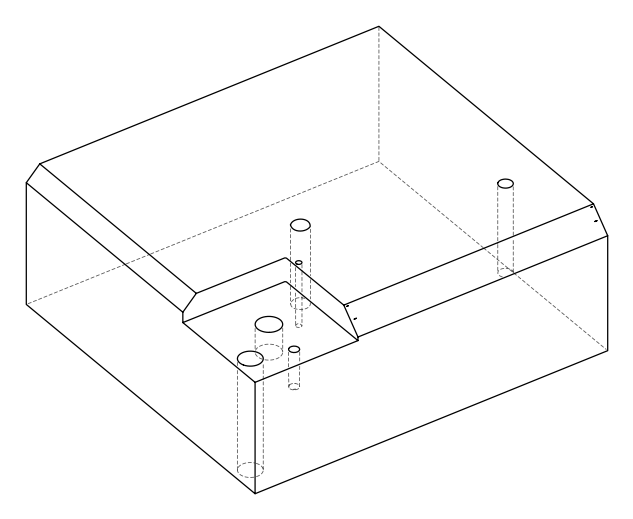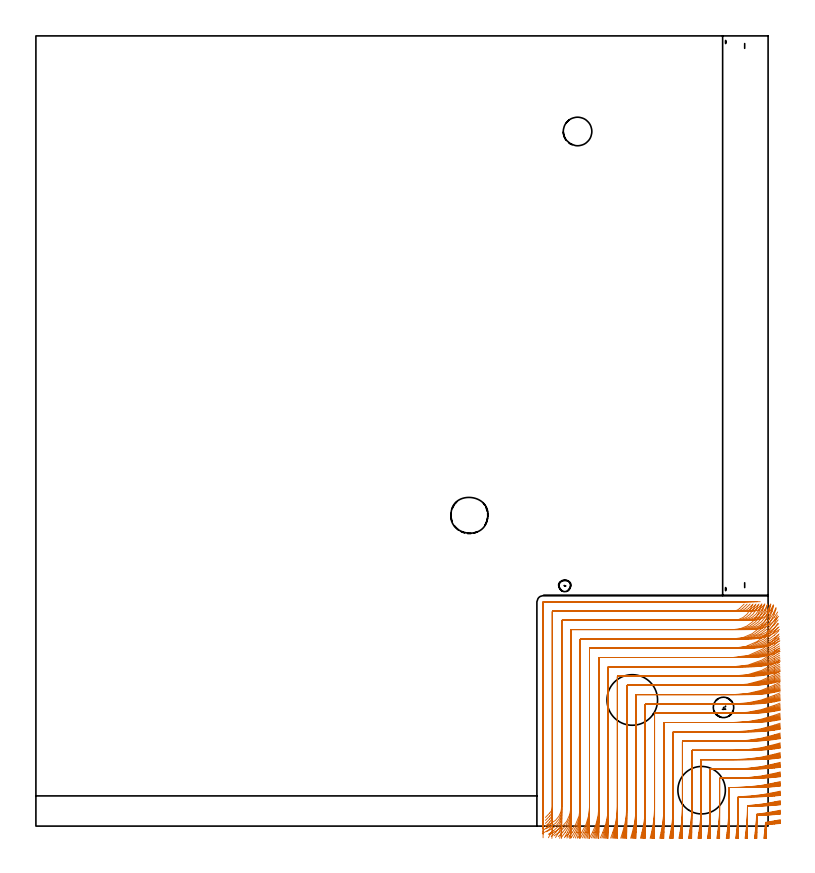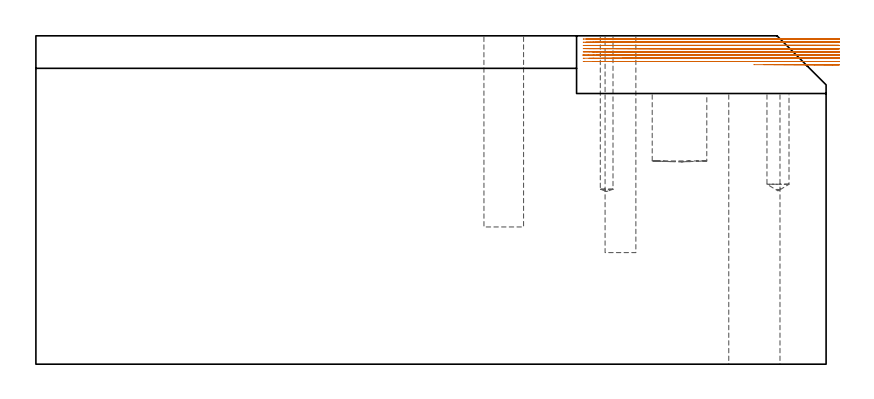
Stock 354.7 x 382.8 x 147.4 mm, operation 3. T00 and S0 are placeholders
(PLAN: 16 operations, 11 tool changes, 156.4 min)
(1 AREA_MILL | FG_CHAMFER_SURFACE | UGT0205_001 | 11.84 min | 26630 mm3)
(2 AREA_MILL_1 | FG_CHAMFER_SURFACE_1 | UGT0205_001 | 17.73 min | 67552 mm3)
(3 MILL_CORNER_NOTCH_RECTANGULAR | CORNER_NOTCH_RECTANGULAR | NXT0201_008 | Follow Part, ap 1.5, ae 75% | 120.4 min | 321274 mm3)
(4 MILL_BLIND_HOLE_FROM_SOLID_MATERIAL | STEP1POCKET | NXT0201_011 | Spiral | 1.03 min | 14537 mm3)
(5 MILL_BLIND_HOLE_FROM_SOLID_MATERIAL_1 | STEP1POCKET_3 | NXT0201_011 | Spiral | 2.65 min | 21349 mm3)
(6 INDEXABLE_INSERT_DRILL_BLIND_HOLE_FROM_SOLID | STEP1POCKET_1 | NXT0302_020 | 0.14 min | 14312 mm3)
(7 SPOT_DRILL | STEP1HOLE | NXT0321_9005460120000 | 0.05 min | 181 mm3)
(8 SPOT_DRILL_1 | STEP1POCKET_2 | NXT0321_9005460120000 | 0.03 min | 7 mm3)
(9 SPOT_DRILL_2 | STEP1POCKET_4 | NXT0321_9005460120000 | 0.03 min | 26 mm3)
(10 DRILL_BLIND_HOLE_INTO_CENTER | STEP1HOLE | NXT0301_028 | 0.05 min | 124 mm3)
(11 GUN_DRILL_THROUGH_HOLE | STEP1HOLE | UGT0307_001 | 0.55 min | 2199 mm3)
(12 SPADE_DRILL_TO_ENLARGE_THROUGH_HOLE | STEP1HOLE | UGT0306_005 | 0.52 min | 17512 mm3)
(13 DRILL_TO_ENLARGE_THROUGH_HOLE | STEP1HOLE | UGT0301_055 | 0.53 min | 30396 mm3)
(14 DRILL_BLIND_HOLE_INTO_CENTER_1 | STEP1POCKET_2 | UGT0301_494 | 0.19 min | 3193 mm3)
(15 DRILL_BLIND_HOLE_INTO_CENTER_2 | STEP1POCKET_4 | NXT0301_028 | 0.29 min | 1756 mm3)
(16 BORE_BLIND_HOLE | STEP1POCKET_3 | UGT0332_075 | 0.35 min | 0 mm3)
(TOOL UGT0205_001 | Chamfer Mill 20 x 3 x 45 deg. | D20 FL50 Z2)
(TOOL NXT0201_008 | ENDMILL 6mm [2P460-0600-NA 1630] | D6 FL26 Z6)
(TOOL NXT0201_011 | ENDMILL 12mm [2P460-1200-NA 1630] | D12 FL38 Z6)
(TOOL NXT0302_020 | Index. Insert Drill 24.5mm [880-D2450L25-03] | D24.5 PA176 FL74 Z2)
(TOOL NXT0321_9005460120000 | NC Spot Drill, 142deg, 12mm, Carbide, Uncoated | D12 PA142 FL30 Z2)
(TOOL NXT0301_028 | Carbide Drill 5.7mm [860.1-0570-046A1-MM 2214] | D5.7 PA140 FL70 Z2)
(TOOL UGT0307_001 | Gun Drill 5 mm | D5 PA130 FL24 Z1)
(TOOL UGT0306_005 | Spade Drill 14.5mm | D14.5 PA132 FL10 Z2)
(TOOL UGT0301_055 | Twist Drill 23 mm | D23 PA118 FL155 Z2)
(TOOL UGT0301_494 | Carbide Drill 9.9 mm | D9.9 PA118 FL87 Z2)
(TOOL UGT0332_075 | 17.75 mm Rough Boring Bar | D17.75)
(OP 3 MILL_CORNER_NOTCH_RECTANGULAR, part 1 of 2)
G17 G21 G94 G90
T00 M6
G54
G17 G0 G90 X360.649 Y3.098 S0 M3
G43 Z157.4 H1
Z145.961
G94 G1 X357.7 Y2.546 F250.
G2 X353.66 Y1.868 R108. F500.
G3 X353.412 Y1.6 R0.3
G2 X352.976 Y-3. R108.
G1 X352.629 Y-5.98 F250.
G0 Z157.4
X360.644 Y7.703
Z145.961
G1 X357.7 Y7.127
G2 X349.386 Y5.848 R103.5 F500.
G3 X349.126 Y5.568 R0.3
G2 X348.444 Y-3. R103.5
G1 X348.082 Y-5.978 F250.
G0 Z157.4
X360.639 Y12.319
Z145.961
G1 X357.7 Y11.717
G2 X344.972 Y9.959 R99. F500.
G3 X344.7 Y9.666 R0.3
G2 X343.91 Y-3. R99.
G1 X343.531 Y-5.976 F250.
G0 Z157.4
X360.633 Y16.946
Z145.961
G1 X357.7 Y16.315
G2 X340.486 Y14.238 R94.5 F500.
G3 X340.2 Y13.944 R0.3
G1 Y9.485
G2 X339.372 Y-3. R94.5
G1 X338.975 Y-5.974 F250.
G0 Z157.4
X360.626 Y21.586
Z145.961
G1 X357.7 Y20.923
G2 X337.82 Y18.7 R90. F500.
G1 X335.994
G3 X335.7 Y18.406 R0.3
G1 Y9.485
G2 X334.83 Y-3. R90.
G1 X334.414 Y-5.971 F250.
G0 Z157.4
X360.618 Y26.241
Z145.961
G1 X357.7 Y25.543
G2 X337.82 Y23.2 R85.5 F500.
G1 X331.495
G3 X331.2 Y22.905 R0.3
G1 Y9.485
G2 X330.283 Y-3. R85.5
G1 X329.845 Y-5.968 F250.
G0 Z157.4
X360.608 Y30.914
Z145.961
G1 X357.7 Y30.178
G2 X337.82 Y27.7 R81. F500.
G1 X326.995
G3 X326.7 Y27.405 R0.3
G1 Y9.485
G2 X325.732 Y-3. R81.
G1 X325.27 Y-5.964 F250.
G0 Z157.4
X360.597 Y35.608
Z145.961
G1 X357.7 Y34.828
G2 X337.82 Y32.2 R76.5 F500.
G1 X322.495
G3 X322.2 Y31.905 R0.3
G1 Y9.485
G2 X321.174 Y-3. R76.5
G1 X320.685 Y-5.96 F250.
G0 Z157.4
X360.583 Y40.327
Z145.961
G1 X357.7 Y39.499
G2 X337.82 Y36.7 R72. F500.
G1 X317.995
G3 X317.7 Y36.405 R0.3
G1 Y9.485
G2 X316.609 Y-3. R72.
G1 X316.089 Y-5.955 F250.
G0 Z157.4
X360.567 Y45.078
Z145.961
G1 X357.7 Y44.194
G2 X337.82 Y41.2 R67.5 F500.
G1 X313.495
G3 X313.2 Y40.905 R0.3
G1 Y9.485
G2 X312.035 Y-3. R67.5
G1 X311.48 Y-5.948 F250.
G0 Z157.4
X360.547 Y49.866
Z145.961
G1 X357.7 Y48.919
G2 X337.82 Y45.7 R63. F500.
G1 X308.995
G3 X308.7 Y45.405 R0.3
G1 Y9.485
G2 X307.45 Y-3. R63.
G1 X306.856 Y-5.94 F250.
G0 Z157.4
X360.521 Y54.701
Z145.961
G1 X357.7 Y53.682
G2 X337.82 Y50.2 R58.5 F500.
G1 X304.496
G3 X304.2 Y49.904 R0.3
G1 Y9.485
G2 X302.852 Y-3. R58.5
G1 X302.212 Y-5.931 F250.
G0 Z157.4
X360.489 Y59.597
Z145.961
G1 X357.7 Y58.493
G2 X337.82 Y54.7 R54. F500.
G1 X299.996
G3 X299.7 Y54.404 R0.3
G1 Y9.485
G2 X298.237 Y-3. R54.
G1 X297.543 Y-5.919 F250.
G0 Z157.4
X360.447 Y64.572
Z145.961
G1 X357.7 Y63.368
G2 X337.82 Y59.2 R49.5 F500.
G1 X295.496
G3 X295.2 Y58.904 R0.3
G1 Y9.485
G2 X293.6 Y-3. R49.5
G1 X292.843 Y-5.903 F250.
G0 Z157.4
X360.391 Y69.655
Z145.961
G1 X357.7 Y68.33
G2 X337.82 Y63.7 R45. F500.
G1 X290.996
G3 X290.7 Y63.404 R0.3
G1 Y9.485
G2 X288.933 Y-3. R45.
G1 X288.101 Y-5.882 F250.
G0 Z157.4
X360.314 Y74.888
Z145.961
G1 X357.7 Y73.415
G2 X337.82 Y68.2 R40.5 F500.
G1 X286.496
G3 X286.2 Y67.904 R0.3
G1 Y9.485
G2 X284.227 Y-3. R40.5
G1 X283.303 Y-5.854 F250.
G0 Z157.4
X360.201 Y80.344
Z145.961
G1 X357.7 Y78.687
G2 X337.82 Y72.7 R36. F500.
G1 X281.997
G3 X281.7 Y72.404 R0.3
G1 Y9.485
G2 X279.466 Y-3. R36.
G1 X278.425 Y-5.814 F250.
G0 Z157.4
X360.027 Y86.159
Z145.961
G1 X357.7 Y84.266
G2 X337.82 Y77.2 R31.5 F500.
G1 X277.497
G3 X277.2 Y76.903 R0.3
G1 Y9.485
G2 X274.62 Y-3. R31.5
G1 X273.431 Y-5.754 F250.
G0 Z157.4
X359.73 Y92.639
Z145.961
G1 X357.7 Y90.43
G2 X337.82 Y81.7 R27. F500.
G1 X272.997
G3 X272.7 Y81.403 R0.3
G1 Y9.485
G2 X269.64 Y-3. R27.
G1 X268.253 Y-5.66 F250.
G0 Z157.4
X359.105 Y100.814
Z145.961
G1 X357.7 Y98.163
G2 X337.82 Y86.2 R22.5 F500.
G1 X268.497
G3 X268.2 Y85.903 R0.3
G1 Y9.485
G2 X264.418 Y-3. R22.5
G1 X262.753 Y-5.496 F250.
G0 Z157.4
X356.032 Y107.55
Z145.961
G1 X355.353 Y104.628
G2 X337.82 Y90.7 R18. F500.
G1 X263.997
G3 X263.7 Y90.403 R0.3
G1 Y9.485
G2 X258.666 Y-3. R18.
G1 X256.585 Y-5.161 F250.
G0 Z157.4
X351.602 Y107.566
Z145.961
G1 X350.714 Y104.7
G2 X337.82 Y95.2 R13.5 F500.
G1 X259.497
G3 X259.2 Y94.903 R0.3
G1 Y9.485
G2 X251.452 Y-2.728 R13.5
G1 X248.738 Y-4.006 F250.
G0 Z157.4
X347.215 Y107.388
Z145.961
G1 X345.882 Y104.701
G2 X337.82 Y99.7 R9. F500.
G1 X254.997
G3 X254.7 Y99.403 R0.3
G1 Y9.485
G2 X249.7 Y1.423 R9.
G1 X247.013 Y0.09 F250.
G0 Z157.4
X343.106 Y107.558
Z145.961
G1 X340.953 Y105.47
G2 X337.82 Y104.2 R4.5 F500.
G1 X250.498
G3 X250.2 Y103.902 R0.3
G1 Y9.485
G2 X248.929 Y6.351 R4.5
G1 X246.84 Y4.199 F250.
G0 Z157.4
X340.82 Y108.7
Z145.961
G1 X337.82
X246. F500.
G3 X245.7 Y108.4 R0.3
G1 Y9.485
Y6.485 F250.
G0 Z157.4
X360.656 Y2.799
Z144.522
G1 X357.7 Y2.287
G2 X353.748 Y1.677 R108. F500.
G3 X353.496 Y1.405 R0.3
G2 X353.134 Y-3. R108.
G1 X352.827 Y-5.984 F250.
G0 Z157.4
X360.652 Y7.392
Z144.522
G1 X357.7 Y6.857
G2 X349.431 Y5.701 R103.5 F500.
G3 X349.167 Y5.417 R0.3
G2 X348.609 Y-3. R103.5
G1 X348.289 Y-5.983 F250.
G0 Z157.4
X360.647 Y11.992
Z144.522
G1 X357.7 Y11.434
G2 X344.977 Y9.865 R99. F500.
G3 X344.7 Y9.572 R0.3
G1 Y8.045
G2 X344.082 Y-3. R99.
G1 X343.747 Y-5.981 F250.
G0 Z157.4
X360.642 Y16.603
Z144.522
G1 X357.7 Y16.018
G2 X340.49 Y14.208 R94.5 F500.
G3 X340.2 Y13.914 R0.3
G1 Y8.045
G2 X339.552 Y-3. R94.5
G1 X339.202 Y-5.979 F250.
G0 Z157.4
X360.636 Y21.225
Z144.522
G1 X357.7 Y20.61
G2 X339.255 Y18.7 R90. F500.
G1 X335.994
G3 X335.7 Y18.406 R0.3
G1 Y8.045
G2 X335.02 Y-3. R90.
G1 X334.652 Y-5.977 F250.
G0 Z157.4
X360.629 Y25.861
Z144.522
G1 X357.7 Y25.213
G2 X339.255 Y23.2 R85.5 F500.
G1 X331.495
G3 X331.2 Y22.905 R0.3
G1 Y8.045
G2 X330.484 Y-3. R85.5
G1 X330.096 Y-5.975 F250.
G0 Z157.4
X360.621 Y30.511
Z144.522
G1 X357.7 Y29.828
G2 X339.255 Y27.7 R81. F500.
G1 X326.995
G3 X326.7 Y27.405 R0.3
G1 Y8.045
G2 X325.943 Y-3. R81.
G1 X325.534 Y-5.972 F250.
G0 Z157.4
X360.612 Y35.18
Z144.522
G1 X357.7 Y34.457
G2 X339.255 Y32.2 R76.5 F500.
G1 X322.495
G3 X322.2 Y31.905 R0.3
G1 Y8.045
G2 X321.398 Y-3. R76.5
G1 X320.965 Y-5.969 F250.
G0 Z157.4
X360.6 Y39.871
Z144.522
G1 X357.7 Y39.103
G2 X339.255 Y36.7 R72. F500.
G1 X317.995
G3 X317.7 Y36.405 R0.3
G1 Y8.045
G2 X316.848 Y-3. R72.
G1 X316.388 Y-5.964 F250.
G0 Z157.4
X360.586 Y44.589
Z144.522
G1 X357.7 Y43.769
G2 X339.255 Y41.2 R67.5 F500.
G1 X313.495
G3 X313.2 Y40.905 R0.3
G1 Y8.045
G2 X312.29 Y-3. R67.5
G1 X311.799 Y-5.96 F250.
G0 Z157.4
X360.569 Y49.339
Z144.522
G1 X357.7 Y48.461
G2 X339.255 Y45.7 R63. F500.
G1 X308.995
G3 X308.7 Y45.405 R0.3
G1 Y8.045
G2 X307.724 Y-3. R63.
G1 X307.198 Y-5.954 F250.
G0 Z157.4
X360.547 Y54.13
Z144.522
G1 X357.7 Y53.184
G2 X339.255 Y50.2 R58.5 F500.
G1 X304.496
G3 X304.2 Y49.904 R0.3
G1 Y8.045
G2 X303.148 Y-3. R58.5
G1 X302.581 Y-5.946 F250.
G0 Z157.4
X360.52 Y58.973
Z144.522
G1 X357.7 Y57.948
G2 X339.255 Y54.7 R54. F500.
G1 X299.996
G3 X299.7 Y54.404 R0.3
G1 Y8.045
G2 X298.558 Y-3. R54.
G1 X297.945 Y-5.937 F250.
G0 Z157.4
X360.484 Y63.883
Z144.522
G1 X357.7 Y62.765
G2 X339.255 Y59.2 R49.5 F500.
G1 X295.496
G3 X295.2 Y58.904 R0.3
G1 Y8.045
G2 X293.952 Y-3. R49.5
G1 X293.283 Y-5.924 F250.
G0 Z157.4
X360.436 Y68.884
Z144.522
G1 X357.7 Y67.654
G2 X339.255 Y63.7 R45. F500.
G1 X290.996
G3 X290.7 Y63.404 R0.3
G1 Y8.045
G2 X289.323 Y-3. R45.
G1 X288.587 Y-5.908 F250.
G0 Z157.4
X360.371 Y74.011
Z144.522
G1 X357.7 Y72.644
G2 X339.255 Y68.2 R40.5 F500.
G1 X286.496
G3 X286.2 Y67.904 R0.3
G1 Y8.045
G2 X284.665 Y-3. R40.5
G1 X283.847 Y-5.886 F250.
G0 Z157.4
X360.276 Y79.322
Z144.522
G1 X357.7 Y77.784
G2 X339.255 Y72.7 R36. F500.
G1 X281.996
G3 X281.7 Y72.404 R0.3
G1 Y8.045
G2 X279.964 Y-3. R36.
G1 X279.043 Y-5.855 F250.
G0 Z157.4
X360.132 Y84.922
Z144.522
G1 X357.7 Y83.165
G2 X339.255 Y77.2 R31.5 F500.
G1 X277.497
G3 X277.2 Y76.903 R0.3
G1 Y8.045
G2 X275.2 Y-3. R31.5
G1 X274.148 Y-5.81 F250.
G0 Z157.4
X359.891 Y91.032
Z144.522
G1 X357.7 Y88.983
G2 X339.255 Y81.7 R27. F500.
G1 X272.997
G3 X272.7 Y81.403 R0.3
G1 Y8.045
G2 X270.337 Y-3. R27.
G1 X269.11 Y-5.737 F250.
G0 Z157.4
X359.418 Y98.274
Z144.522
G1 X357.7 Y95.815
G2 X339.255 Y86.2 R22.5 F500.
G1 X268.497
G3 X268.2 Y85.903 R0.3
G1 Y8.045
G2 X265.302 Y-3. R22.5
G1 X263.83 Y-5.614 F250.
G0 Z157.4
X357.413 Y106.893
Z144.522
G1 X356.63 Y103.997
G2 X339.255 Y90.7 R18. F500.
G1 X263.997
G3 X263.7 Y90.403 R0.3
G1 Y8.045
G2 X259.913 Y-3. R18.
G1 X258.072 Y-5.369 F250.
G0 Z157.4
X353.037 Y107.565
Z144.522
G1 X352.149 Y104.7
G2 X339.255 Y95.2 R13.5 F500.
G1 X259.497
G3 X259.2 Y94.903 R0.3
G1 Y8.045
G2 X253.462 Y-3. R13.5
G1 X251.008 Y-4.725 F250.
G0 Z157.4
X348.65 Y107.388
Z144.522
G1 X347.317 Y104.7
G2 X339.255 Y99.7 R9. F500.
G1 X254.997
G3 X254.7 Y99.403 R0.3
G1 Y8.045
G2 X249.7 Y-0.017 R9.
G1 X247.013 Y-1.35 F250.
G0 Z157.4
X344.542 Y107.561
Z144.522
G1 X342.389 Y105.471
G2 X339.255 Y104.2 R4.5 F500.
G1 X250.498
G3 X250.2 Y103.902 R0.3
G1 Y8.045
G2 X248.929 Y4.911 R4.5
G1 X246.839 Y2.758 F250.
G0 Z157.4
X342.255 Y108.7
Z144.522
G1 X339.255
X246. F500.
G3 X245.7 Y108.4 R0.3
G1 Y8.045
Y5.045 F250.
G0 Z157.4
X360.663 Y2.52
Z143.083
G1 X357.7 Y2.047
G2 X353.822 Y1.501 R108. F500.
G3 X353.566 Y1.225 R0.3
G2 X353.272 Y-3. R108.
G1 X353.005 Y-5.988 F250.
G0 Z157.4
X360.659 Y7.1
Z143.083
G1 X357.7 Y6.607
G2 X349.46 Y5.572 R103.5 F500.
G3 X349.192 Y5.284 R0.3
G2 X348.753 Y-3. R103.5
G1 X348.475 Y-5.987 F250.
G0 Z157.4
X360.655 Y11.687
Z143.083
G1 X357.7 Y11.172
G2 X344.981 Y9.793 R99. F500.
G3 X344.7 Y9.499 R0.3
G1 Y6.606
G2 X344.233 Y-3. R99.
G1 X343.942 Y-5.986 F250.
G0 Z157.4
X360.651 Y16.283
Z143.083
G1 X357.7 Y15.743
G2 X340.694 Y14.2 R94.5 F500.
G1 X340.494
G3 X340.2 Y13.906 R0.3
G1 Y6.606
G2 X339.711 Y-3. R94.5
G1 X339.406 Y-5.984 F250.
G0 Z157.4
X360.646 Y20.888
Z143.083
G1 X357.7 Y20.321
G2 X340.694 Y18.7 R90. F500.
G1 X335.994
G3 X335.7 Y18.406 R0.3
G1 Y6.606
G2 X335.186 Y-3. R90.
G1 X334.866 Y-5.983 F250.
G0 Z157.4
X360.64 Y25.505
Z143.083
G1 X357.7 Y24.908
G2 X340.694 Y23.2 R85.5 F500.
G1 X331.495
G3 X331.2 Y22.905 R0.3
G1 Y6.606
G2 X330.659 Y-3. R85.5
G1 X330.322 Y-5.981 F250.
G0 Z157.4
X360.633 Y30.135
Z143.083
G1 X357.7 Y29.505
G2 X340.694 Y27.7 R81. F500.
G1 X326.995
G3 X326.7 Y27.405 R0.3
G1 Y6.606
G2 X326.128 Y-3. R81.
G1 X325.773 Y-5.979 F250.
G0 Z157.4
X360.625 Y34.781
Z143.083
G1 X357.7 Y34.114
G2 X340.694 Y32.2 R76.5 F500.
G1 X322.495
G3 X322.2 Y31.905 R0.3
G1 Y6.606
G2 X321.595 Y-3. R76.5
G1 X321.218 Y-5.976 F250.
G0 Z157.4
X360.615 Y39.446
Z143.083
G1 X357.7 Y38.737
G2 X340.694 Y36.7 R72. F500.
G1 X317.995
G3 X317.7 Y36.405 R0.3
G1 Y6.606
G2 X317.056 Y-3. R72.
G1 X316.656 Y-5.973 F250.
G0 Z157.4
X360.603 Y44.133
Z143.083
G1 X357.7 Y43.377
G2 X340.694 Y41.2 R67.5 F500.
G1 X313.495
G3 X313.2 Y40.905 R0.3
G1 Y6.606
G2 X312.513 Y-3. R67.5
G1 X312.086 Y-5.969 F250.
G0 Z157.4
X360.589 Y48.849
Z143.083
G1 X357.7 Y48.039
G2 X340.694 Y45.7 R63. F500.
G1 X308.995
G3 X308.7 Y45.405 R0.3
G1 Y6.606
G2 X307.963 Y-3. R63.
G1 X307.506 Y-5.965 F250.
G0 Z157.4
X360.57 Y53.599
Z143.083
G1 X357.7 Y52.727
G2 X340.694 Y50.2 R58.5 F500.
G1 X304.496
G3 X304.2 Y49.904 R0.3
G1 Y6.606
G2 X303.406 Y-3. R58.5
G1 X302.913 Y-5.959 F250.
G0 Z157.4
X360.547 Y58.393
Z143.083
G1 X357.7 Y57.448
G2 X340.694 Y54.7 R54. F500.
G1 X299.996
G3 X299.7 Y54.404 R0.3
G1 Y6.606
G2 X298.839 Y-3. R54.
G1 X298.305 Y-5.952 F250.
G0 Z157.4
X360.517 Y63.244
Z143.083
G1 X357.7 Y62.213
G2 X340.694 Y59.2 R49.5 F500.
G1 X295.496
G3 X295.2 Y58.904 R0.3
G1 Y6.606
G2 X294.259 Y-3. R49.5
G1 X293.677 Y-5.943 F250.
G0 Z157.4
X360.478 Y68.171
Z143.083
G1 X357.7 Y67.037
G2 X340.694 Y63.7 R45. F500.
G1 X290.996
G3 X290.7 Y63.404 R0.3
G1 Y6.606
G2 X289.663 Y-3. R45.
G1 X289.022 Y-5.931 F250.
G0 Z157.4
X360.423 Y73.203
Z143.083
G1 X357.7 Y71.944
G2 X340.694 Y68.2 R40.5 F500.
G1 X286.496
G3 X286.2 Y67.904 R0.3
G1 Y6.606
G2 X285.044 Y-3. R40.5
G1 X284.333 Y-5.914 F250.
G0 Z157.4
X360.344 Y78.387
Z143.083
G1 X357.7 Y76.97
G2 X340.694 Y72.7 R36. F500.
G1 X281.996
G3 X281.7 Y72.404 R0.3
G1 Y6.606
G2 X280.395 Y-3. R36.
G1 X279.594 Y-5.891 F250.
G0 Z157.4
X360.225 Y83.805
Z143.083
G1 X357.7 Y82.185
G2 X340.694 Y77.2 R31.5 F500.
G1 X277.497
G3 X277.2 Y76.903 R0.3
G1 Y6.606
G2 X275.7 Y-3. R31.5
G1 X274.785 Y-5.857 F250.
G0 Z157.4
X360.03 Y89.619
Z143.083
G1 X357.7 Y87.729
G2 X340.694 Y81.7 R27. F500.
G1 X272.997
G3 X272.7 Y81.403 R0.3
G1 Y6.606
G2 X270.934 Y-3. R27.
G1 X269.866 Y-5.804 F250.
G0 Z157.4
X359.664 Y96.236
Z143.083
G1 X357.7 Y93.968
G2 X340.694 Y86.2 R22.5 F500.
G1 X268.497
G3 X268.2 Y85.903 R0.3
G1 Y6.606
G2 X266.047 Y-3. R22.5
G1 X264.766 Y-5.713 F250.
G0 Z157.4
X358.625 Y105.315
Z143.083
G1 X357.592 Y102.499
G2 X340.694 Y90.7 R18. F500.
G1 X263.997
G3 X263.7 Y90.403 R0.3
G1 Y6.606
G2 X260.923 Y-3. R18.
G1 X259.322 Y-5.537 F250.
G0 Z157.4
X354.476 Y107.565
Z143.083
G1 X353.587 Y104.7
G2 X340.694 Y95.2 R13.5 F500.
G1 X259.497
G3 X259.2 Y94.903 R0.3
G1 Y6.606
G2 X255.186 Y-3. R13.5
G1 X253.051 Y-5.108 F250.
G0 Z157.4
X350.089 Y107.388
Z143.083
G1 X348.756 Y104.7
G2 X340.694 Y99.7 R9. F500.
G1 X254.997
G3 X254.7 Y99.403 R0.3
G1 Y6.606
G2 X249.997 Y-1.302 R9.
G1 X247.361 Y-2.735 F250.
G0 Z157.4
X345.981 Y107.561
Z143.083
G1 X343.828 Y105.471
G2 X340.694 Y104.2 R4.5 F500.
G1 X250.498
G3 X250.2 Y103.903 R0.3
G1 Y6.606
G2 X248.925 Y3.468 R4.5
G1 X246.834 Y1.318 F250.
G0 Z157.4
X343.694 Y108.7
Z143.083
G1 X340.694
X246. F500.
G3 X245.7 Y108.4 R0.3
G1 Y6.606
Y3.606 F250.
G0 Z157.4
X360.669 Y2.26
Z141.644
G1 X357.7 Y1.828
G2 X353.882 Y1.341 R108. F500.
G3 X353.622 Y1.061 R0.3
G2 X353.391 Y-3. R108.
G1 X353.164 Y-5.991 F250.
G0 Z157.4
X360.666 Y6.829
Z141.644
G1 X357.7 Y6.377
G2 X349.473 Y5.461 R103.5 F500.
G3 X349.2 Y5.168 R0.3
G2 X348.877 Y-3. R103.5
G1 X348.64 Y-5.991 F250.
G0 Z157.4
X360.663 Y11.403
Z141.644
G1 X357.7 Y10.932
G2 X344.985 Y9.741 R99. F500.
G3 X344.7 Y9.447 R0.3
G1 Y5.168
G2 X344.362 Y-3. R99.
G1 X344.115 Y-5.99 F250.
G0 Z157.4
X360.659 Y15.985
Z141.644
G1 X357.7 Y15.491
G2 X342.133 Y14.2 R94.5 F500.
G1 X340.494
G3 X340.2 Y13.906 R0.3
G1 Y5.168
G2 X339.846 Y-3. R94.5
G1 X339.587 Y-5.989 F250.
G0 Z157.4
X360.655 Y20.576
Z141.644
G1 X357.7 Y20.057
G2 X342.133 Y18.7 R90. F500.
G1 X335.994
G3 X335.7 Y18.406 R0.3
G1 Y5.168
G2 X335.329 Y-3. R90.
G1 X335.056 Y-5.988 F250.
G0 Z157.4
X360.65 Y25.175
Z141.644
G1 X357.7 Y24.629
G2 X342.133 Y23.2 R85.5 F500.
G1 X331.495
G3 X331.2 Y22.905 R0.3
G1 Y5.168
G2 X330.809 Y-3. R85.5
G1 X330.522 Y-5.986 F250.
G0 Z157.4
X360.644 Y29.787
Z141.644
G1 X357.7 Y29.21
G2 X342.133 Y27.7 R81. F500.
G1 X326.995
G3 X326.7 Y27.405 R0.3
G1 Y5.168
G2 X326.287 Y-3. R81.
G1 X325.985 Y-5.985 F250.
G0 Z157.4
X360.637 Y34.411
Z141.644
G1 X357.7 Y33.801
G2 X342.133 Y32.2 R76.5 F500.
G1 X322.495
G3 X322.2 Y31.905 R0.3
G1 Y5.168
G2 X321.763 Y-3. R76.5
G1 X321.442 Y-5.983 F250.
G0 Z157.4
X360.629 Y39.052
Z141.644
G1 X357.7 Y38.403
G2 X342.133 Y36.7 R72. F500.
G1 X317.995
G3 X317.7 Y36.405 R0.3
G1 Y5.168
G2 X317.235 Y-3. R72.
G1 X316.895 Y-5.981 F250.
G0 Z157.4
X360.619 Y43.712
Z141.644
G1 X357.7 Y43.02
G2 X342.133 Y41.2 R67.5 F500.
G1 X313.495
G3 X313.2 Y40.905 R0.3
G1 Y5.168
G2 X312.704 Y-3. R67.5
G1 X312.341 Y-5.978 F250.
G0 Z157.4
X360.607 Y48.395
Z141.644
G1 X357.7 Y47.654
G2 X342.133 Y45.7 R63. F500.
G1 X308.995
G3 X308.7 Y45.405 R0.3
G1 Y5.168
G2 X308.168 Y-3. R63.
G1 X307.779 Y-5.975 F250.
G0 Z157.4
X360.592 Y53.108
Z141.644
G1 X357.7 Y52.309
G2 X342.133 Y50.2 R58.5 F500.
G1 X304.496
G3 X304.2 Y49.904 R0.3
G1 Y5.168
G2 X303.627 Y-3. R58.5
G1 X303.208 Y-5.971 F250.
G0 Z157.4
X360.573 Y57.857
Z141.644
G1 X357.7 Y56.993
G2 X342.133 Y54.7 R54. F500.
G1 X299.996
G3 X299.7 Y54.404 R0.3
G1 Y5.168
G2 X299.079 Y-3. R54.
G1 X298.625 Y-5.965 F250.
G0 Z157.4
X360.548 Y62.655
Z141.644
G1 X357.7 Y61.712
G2 X342.133 Y59.2 R49.5 F500.
G1 X295.496
G3 X295.2 Y58.904 R0.3
G1 Y5.168
G2 X294.521 Y-3. R49.5
G1 X294.026 Y-5.959 F250.
G0 Z157.4
X360.515 Y67.516
Z141.644
G1 X357.7 Y66.479
G2 X342.133 Y63.7 R45. F500.
G1 X290.996
G3 X290.7 Y63.404 R0.3
G1 Y5.168
G2 X289.953 Y-3. R45.
G1 X289.408 Y-5.95 F250.
G0 Z157.4
X360.47 Y72.465
Z141.644
G1 X357.7 Y71.311
G2 X342.133 Y68.2 R40.5 F500.
G1 X286.496
G3 X286.2 Y67.904 R0.3
G1 Y5.168
G2 X285.368 Y-3. R40.5
G1 X284.763 Y-5.938 F250.
G0 Z157.4
X360.405 Y77.537
Z141.644
G1 X357.7 Y76.24
G2 X342.133 Y72.7 R36. F500.
G1 X281.996
G3 X281.7 Y72.404 R0.3
G1 Y5.168
G2 X280.761 Y-3. R36.
G1 X280.081 Y-5.922 F250.
G0 Z157.4
X360.308 Y82.798
Z141.644
G1 X357.7 Y81.316
G2 X342.133 Y77.2 R31.5 F500.
G1 X277.497
G3 X277.2 Y76.903 R0.3
G1 Y5.168
G2 X276.123 Y-3. R31.5
G1 X275.345 Y-5.897 F250.
G0 Z157.4
X360.151 Y88.369
Z141.644
G1 X357.7 Y86.64
G2 X342.133 Y81.7 R27. F500.
G1 X272.997
G3 X272.7 Y81.403 R0.3
G1 Y5.168
G2 X271.435 Y-3. R27.
G1 X270.527 Y-5.859 F250.
G0 Z157.4
X359.866 Y94.531
Z141.644
G1 X357.7 Y92.455
G2 X342.133 Y86.2 R22.5 F500.
G1 X268.497
G3 X268.2 Y85.903 R0.3
G1 Y5.168
G2 X266.665 Y-3. R22.5
G1 X265.576 Y-5.795 F250.
G0 Z157.4
X359.206 Y102.258
Z141.644
G1 X357.7 Y99.664
G2 X342.133 Y90.7 R18. F500.
G1 X263.997
G3 X263.7 Y90.403 R0.3
G1 Y5.168
G2 X261.74 Y-3. R18.
G1 X260.379 Y-5.673 F250.
G0 Z157.4
X355.914 Y107.547
Z141.644
G1 X355.021 Y104.683
G2 X342.133 Y95.2 R13.5 F500.
G1 X259.497
G3 X259.2 Y94.903 R0.3
G1 Y5.168
G2 X256.449 Y-3. R13.5
G1 X254.634 Y-5.389 F250.
G0 Z157.4
X351.528 Y107.388
Z141.644
G1 X350.195 Y104.7
G2 X342.133 Y99.7 R9. F500.
G1 X254.997
G3 X254.7 Y99.403 R0.3
G1 Y5.168
G2 X250.72 Y-2.302 R9.
G1 X248.23 Y-3.975 F250.
G0 Z157.4
X347.42 Y107.561
Z141.644
G1 X345.267 Y105.471
G2 X342.133 Y104.2 R4.5 F500.
G1 X250.498
G3 X250.2 Y103.902 R0.3
G1 Y5.168
G2 X248.923 Y2.028 R4.5
G1 X246.83 Y-0.121 F250.
G0 Z157.4
X345.133 Y108.7
Z141.644
G1 X342.133
X246. F500.
G3 X245.7 Y108.4 R0.3
G1 Y5.168
Y2.168 F250.
G0 Z157.4
X360.674 Y2.021
Z140.205
G1 X357.7 Y1.628
G2 X353.932 Y1.198 R108. F500.
G3 X353.667 Y0.914 R0.3
G2 X353.5 Y-3. R108.
G1 X353.317 Y-5.994 F250.
G0 Z157.4
X360.672 Y6.578
Z140.205
G1 X357.7 Y6.169
G2 X349.477 Y5.369 R103.5 F500.
G3 X349.2 Y5.076 R0.3
G1 Y3.577
G2 X348.991 Y-3. R103.5
G1 X348.8 Y-5.994 F250.
G0 Z157.4
X360.669 Y11.141
Z140.205
G1 X357.7 Y10.713
G2 X344.99 Y9.71 R99. F500.
G3 X344.7 Y9.416 R0.3
G1 Y3.577
G2 X344.481 Y-3. R99.
G1 X344.282 Y-5.993 F250.
G0 Z157.4
X360.666 Y15.711
Z140.205
G1 X357.7 Y15.262
G2 X343.572 Y14.2 R94.5 F500.
G1 X340.494
G3 X340.2 Y13.906 R0.3
G1 Y3.577
G2 X339.971 Y-3. R94.5
G1 X339.762 Y-5.993 F250.
G0 Z157.4
X360.663 Y20.287
Z140.205
G1 X357.7 Y19.816
G2 X343.572 Y18.7 R90. F500.
G1 X335.994
G3 X335.7 Y18.406 R0.3
G1 Y3.577
G2 X335.459 Y-3. R90.
G1 X335.24 Y-5.992 F250.
G0 Z157.4
X360.659 Y24.871
Z140.205
G1 X357.7 Y24.375
G2 X343.572 Y23.2 R85.5 F500.
G1 X331.494
G3 X331.2 Y22.906 R0.3
G1 Y3.577
G2 X330.947 Y-3. R85.5
G1 X330.716 Y-5.991 F250.
G0 Z157.4
X360.654 Y29.465
Z140.205
G1 X357.7 Y28.942
G2 X343.572 Y27.7 R81. F500.
G1 X326.995
G3 X326.7 Y27.405 R0.3
G1 Y3.577
G2 X326.433 Y-3. R81.
G1 X326.189 Y-5.99 F250.
G0 Z157.4
X360.648 Y34.07
Z140.205
G1 X357.7 Y33.516
G2 X343.572 Y32.2 R76.5 F500.
G1 X322.495
G3 X322.2 Y31.905 R0.3
G1 Y3.577
G2 X321.917 Y-3. R76.5
G1 X321.659 Y-5.989 F250.
G0 Z157.4
X360.642 Y38.688
Z140.205
G1 X357.7 Y38.1
G2 X343.572 Y36.7 R72. F500.
G1 X317.995
G3 X317.7 Y36.405 R0.3
G1 Y3.577
G2 X317.399 Y-3. R72.
G1 X317.125 Y-5.987 F250.
G0 Z157.4
X360.634 Y43.323
Z140.205
G1 X357.7 Y42.695
G2 X343.572 Y41.2 R67.5 F500.
G1 X313.495
G3 X313.2 Y40.905 R0.3
G1 Y3.577
G2 X312.879 Y-3. R67.5
G1 X312.586 Y-5.986 F250.
G0 Z157.4
X360.624 Y47.977
Z140.205
G1 X357.7 Y47.305
G2 X343.572 Y45.7 R63. F500.
G1 X308.995
G3 X308.7 Y45.405 R0.3
G1 Y3.577
G2 X308.356 Y-3. R63.
G1 X308.043 Y-5.984 F250.
G0 Z157.4
X360.611 Y52.656
Z140.205
G1 X357.7 Y51.932
G2 X343.572 Y50.2 R58.5 F500.
G1 X304.496
G3 X304.2 Y49.904 R0.3
G1 Y3.577
G2 X303.829 Y-3. R58.5
G1 X303.492 Y-5.981 F250.
G0 Z157.4
X360.596 Y57.366
Z140.205
G1 X357.7 Y56.581
G2 X343.572 Y54.7 R54. F500.
G1 X299.996
G3 X299.7 Y54.404 R0.3
G1 Y3.577
G2 X299.298 Y-3. R54.
G1 X298.933 Y-5.978 F250.
G0 Z157.4
X360.575 Y62.115
Z140.205
G1 X357.7 Y61.259
G2 X343.572 Y59.2 R49.5 F500.
G1 X295.496
G3 X295.2 Y58.904 R0.3
G1 Y3.577
G2 X294.761 Y-3. R49.5
G1 X294.362 Y-5.973 F250.
G0 Z157.4
X360.548 Y66.917
Z140.205
G1 X357.7 Y65.975
G2 X343.572 Y63.7 R45. F500.
G1 X290.996
G3 X290.7 Y63.404 R0.3
G1 Y3.577
G2 X290.217 Y-3. R45.
G1 X289.778 Y-5.968 F250.
G0 Z157.4
X360.512 Y71.791
Z140.205
G1 X357.7 Y70.744
G2 X343.572 Y68.2 R40.5 F500.
G1 X286.496
G3 X286.2 Y67.904 R0.3
G1 Y3.577
G2 X285.662 Y-3. R40.5
G1 X285.175 Y-5.96 F250.
G0 Z157.4
X360.459 Y76.766
Z140.205
G1 X357.7 Y75.588
G2 X343.572 Y72.7 R36. F500.
G1 X281.996
G3 X281.7 Y72.404 R0.3
G1 Y3.577
G2 X281.094 Y-3. R36.
G1 X280.546 Y-5.95 F250.
G0 Z157.4
X360.381 Y81.892
Z140.205
G1 X357.7 Y80.546
G2 X343.572 Y77.2 R31.5 F500.
G1 X277.497
G3 X277.2 Y76.903 R0.3
G1 Y3.577
G2 X276.506 Y-3. R31.5
G1 X275.879 Y-5.934 F250.
G0 Z157.4
X360.257 Y87.261
Z140.205
G1 X357.7 Y85.692
G2 X343.572 Y81.7 R27. F500.
G1 X272.997
G3 X272.7 Y81.403 R0.3
G1 Y3.577
G2 X271.887 Y-3. R27.
G1 X271.156 Y-5.91 F250.
G0 Z157.4
X360.035 Y93.073
Z140.205
G1 X357.7 Y91.189
G2 X343.572 Y86.2 R22.5 F500.
G1 X268.497
G3 X268.2 Y85.903 R0.3
G1 Y3.577
G2 X267.217 Y-3. R22.5
G1 X266.34 Y-5.869 F250.
G0 Z157.4
X359.559 Y99.902
Z140.205
G1 X357.7 Y97.547
G2 X343.572 Y90.7 R18. F500.
G1 X263.997
G3 X263.7 Y90.403 R0.3
G1 Y3.577
G2 X262.455 Y-3. R18.
G1 X261.359 Y-5.793 F250.
G0 Z157.4
X357.304 Y107.062
Z140.205
G1 X356.31 Y104.231
G2 X343.572 Y95.2 R13.5 F500.
G1 X259.497
G3 X259.2 Y94.903 R0.3
G1 Y3.577
G2 X257.489 Y-3. R13.5
G1 X256.028 Y-5.62 F250.
G0 Z157.4
X352.967 Y107.388
Z140.205
G1 X351.634 Y104.7
G2 X343.572 Y99.7 R9. F500.
G1 X254.997
G3 X254.7 Y99.403 R0.3
G1 Y3.577
G2 X251.843 Y-3. R9.
G1 X249.651 Y-5.048 F250.
G0 Z157.4
X348.859 Y107.561
Z140.205
G1 X346.706 Y105.471
G2 X343.572 Y104.2 R4.5 F500.
G1 X250.498
G3 X250.2 Y103.903 R0.3
G1 Y3.577
G2 X248.4 Y-0.023 R4.5
G1 X246. Y-1.823 F250.
G0 Z157.4
X346.572 Y108.7
Z140.205
G1 X343.572
X246. F500.
G3 X245.7 Y108.4 R0.3
G1 Y3.577
Y0.577 F250.
G0 Z157.4
X360.679 Y1.801
Z138.767
G1 X357.7 Y1.448
G2 X353.964 Y1.072 R108. F500.
G3 X353.695 Y0.783 R0.3
G2 X353.593 Y-3. R108.
G1 X353.46 Y-5.997 F250.
G0 Z157.4
X360.677 Y6.349
Z138.767
G1 X357.7 Y5.981
G2 X349.481 Y5.297 R103.5 F500.
G3 X349.2 Y5.003 R0.3
G1 Y1.795
G2 X349.089 Y-3. R103.5
G1 X348.95 Y-5.997 F250.
G0 Z157.4
X360.675 Y10.901
Z138.767
G1 X357.7 Y10.517
G2 X349.286 Y9.792 R99. F500.
X344.994 Y9.7 R99.
G3 X344.7 Y9.406 R0.3
G1 Y1.795
G2 X344.584 Y-3. R99.
G1 X344.438 Y-5.996 F250.
G0 Z157.4
X360.673 Y15.459
Z138.767
G1 X357.7 Y15.056
G2 X344.994 Y14.2 R94.5 F500.
G1 X340.494
G3 X340.2 Y13.906 R0.3
G1 Y1.795
G2 X340.078 Y-3. R94.5
G1 X339.926 Y-5.996 F250.
G0 Z157.4
X360.67 Y20.022
Z138.767
G1 X357.7 Y19.599
G2 X345.01 Y18.7 R90. F500.
G1 X335.994
G3 X335.7 Y18.406 R0.3
G1 Y1.795
G2 X335.572 Y-3. R90.
G1 X335.412 Y-5.996 F250.
G0 Z157.4
X360.667 Y24.592
Z138.767
G1 X357.7 Y24.147
G2 X345.01 Y23.2 R85.5 F500.
G1 X331.494
G3 X331.2 Y22.906 R0.3
G1 Y1.795
G2 X331.065 Y-3. R85.5
G1 X330.897 Y-5.995 F250.
G0 Z157.4
X360.663 Y29.17
Z138.767
G1 X357.7 Y28.7
G2 X345.01 Y27.7 R81. F500.
G1 X326.995
G3 X326.7 Y27.405 R0.3
G1 Y1.795
G2 X326.558 Y-3. R81.
G1 X326.38 Y-5.995 F250.
G0 Z157.4
X360.658 Y33.757
Z138.767
G1 X357.7 Y33.26
G2 X345.01 Y32.2 R76.5 F500.
G1 X322.495
G3 X322.2 Y31.905 R0.3
G1 Y1.795
G2 X322.05 Y-3. R76.5
G1 X321.862 Y-5.994 F250.
G0 Z157.4
X360.653 Y38.356
Z138.767
G1 X357.7 Y37.827
G2 X345.01 Y36.7 R72. F500.
G1 X317.995
G3 X317.7 Y36.405 R0.3
G1 Y1.795
G2 X317.54 Y-3. R72.
G1 X317.34 Y-5.993 F250.
G0 Z157.4
X360.647 Y42.967
Z138.767
G1 X357.7 Y42.404
G2 X345.01 Y41.2 R67.5 F500.
G1 X313.495
G3 X313.2 Y40.905 R0.3
G1 Y1.795
G2 X313.029 Y-3. R67.5
G1 X312.816 Y-5.992 F250.
G0 Z157.4
X360.639 Y47.595
Z138.767
G1 X357.7 Y46.991
G2 X345.01 Y45.7 R63. F500.
G1 X308.995
G3 X308.7 Y45.405 R0.3
G1 Y1.795
G2 X308.517 Y-3. R63.
G1 X308.289 Y-5.991 F250.
G0 Z157.4
X360.629 Y52.244
Z138.767
G1 X357.7 Y51.593
G2 X345.01 Y50.2 R58.5 F500.
G1 X304.496
G3 X304.2 Y49.904 R0.3
G1 Y1.795
G2 X304.003 Y-3. R58.5
G1 X303.757 Y-5.99 F250.
G0 Z157.4
X360.616 Y56.917
Z138.767
G1 X357.7 Y56.212
G2 X345.01 Y54.7 R54. F500.
G1 X299.996
G3 X299.7 Y54.404 R0.3
G1 Y1.795
G2 X299.487 Y-3. R54.
G1 X299.22 Y-5.988 F250.
G0 Z157.4
X360.6 Y61.623
Z138.767
G1 X357.7 Y60.854
G2 X345.01 Y59.2 R49.5 F500.
G1 X295.496
G3 X295.2 Y58.904 R0.3
G1 Y1.795
G2 X294.967 Y-3. R49.5
G1 X294.677 Y-5.986 F250.
G0 Z157.4
X360.578 Y66.372
Z138.767
G1 X357.7 Y65.526
G2 X345.01 Y63.7 R45. F500.
G1 X290.996
G3 X290.7 Y63.404 R0.3
G1 Y1.795
G2 X290.444 Y-3. R45.
G1 X290.124 Y-5.983 F250.
G0 Z157.4
X360.549 Y71.179
Z138.767
G1 X357.7 Y70.239
G2 X345.01 Y68.2 R40.5 F500.
G1 X286.496
G3 X286.2 Y67.904 R0.3
G1 Y1.795
G2 X285.915 Y-3. R40.5
G1 X285.56 Y-5.979 F250.
G0 Z157.4
X360.507 Y76.068
Z138.767
G1 X357.7 Y75.011
G2 X345.01 Y72.7 R36. F500.
G1 X281.996
G3 X281.7 Y72.404 R0.3
G1 Y1.795
G2 X281.379 Y-3. R36.
G1 X280.98 Y-5.973 F250.
G0 Z157.4
X360.446 Y81.078
Z138.767
G1 X357.7 Y79.869
G2 X345.01 Y77.2 R31.5 F500.
G1 X277.497
G3 X277.2 Y76.903 R0.3
G1 Y1.795
G2 X276.833 Y-3. R31.5
G1 X276.376 Y-5.965 F250.
G0 Z157.4
X360.348 Y86.278
Z138.767
G1 X357.7 Y84.868
G2 X345.01 Y81.7 R27. F500.
G1 X272.997
G3 X272.7 Y81.403 R0.3
G1 Y1.795
G2 X272.271 Y-3. R27.
G1 X271.738 Y-5.952 F250.
G0 Z157.4
X360.177 Y91.812
Z138.767
G1 X357.7 Y90.12
G2 X345.01 Y86.2 R22.5 F500.
G1 X268.497
G3 X268.2 Y85.903 R0.3
G1 Y1.795
G2 X267.683 Y-3. R22.5
G1 X267.044 Y-5.931 F250.
G0 Z157.4
X359.828 Y98.049
Z138.767
G1 X357.7 Y95.934
G2 X345.01 Y90.7 R18. F500.
G1 X263.997
G3 X263.7 Y90.403 R0.3
G1 Y1.795
G2 X263.049 Y-3. R18.
G1 X262.25 Y-5.892 F250.
G0 Z157.4
X358.552 Y105.895
Z138.767
G1 X357.321 Y103.159
G2 X345.01 Y95.2 R13.5 F500.
G1 X259.497
G3 X259.2 Y94.903 R0.3
G1 Y1.795
G2 X258.32 Y-3. R13.5
G1 X257.254 Y-5.804 F250.
G0 Z157.4
X354.406 Y107.388
Z138.767
G1 X353.073 Y104.7
G2 X345.01 Y99.7 R9. F500.
G1 X254.997
G3 X254.7 Y99.403 R0.3
G1 Y1.795
G2 X253.316 Y-3. R9.
G1 X251.718 Y-5.539 F250.
G0 Z157.4
X350.297 Y107.561
Z138.767
G1 X348.145 Y105.471
G2 X345.01 Y104.2 R4.5 F500.
G1 X250.498
G3 X250.2 Y103.902 R0.3
G1 Y1.795
G2 X247.912 Y-2.123 R4.5
G1 X245.3 Y-3.598 F250.
G0 Z157.4
X348.01 Y108.7
Z138.767
G1 X345.01
X246. F500.
G3 X245.7 Y108.4 R0.3
G1 Y1.795
Y-1.205 F250.
G0 Z157.4
X360.684 Y1.6
Z137.328
G1 X357.7 Y1.288
G2 X353.973 Y0.962 R108. F500.
G3 X353.7 Y0.67 R0.3
G1 Y-0.903
G2 X353.68 Y-3. R108.
G1 X353.621 Y-5.999 F250.
G0 Z157.4
X360.682 Y6.139
Z137.328
G1 X357.7 Y5.813
G2 X349.485 Y5.245 R103.5 F500.
G3 X349.2 Y4.951 R0.3
G1 Y-0.903
G2 X349.179 Y-3. R103.5
G1 X349.118 Y-5.999 F250.
G0 Z157.4
X360.681 Y10.682
Z137.328
G1 X357.7 Y10.341
G2 X346.45 Y9.7 R99. F500.
G1 X344.994
G3 X344.7 Y9.406 R0.3
G1 Y-0.903
G2 X344.678 Y-3. R99.
G1 X344.614 Y-5.999 F250.
G0 Z157.4
X360.679 Y15.229
Z137.328
G1 X357.7 Y14.872
G2 X346.45 Y14.2 R94.5 F500.
G1 X340.494
G3 X340.2 Y13.906 R0.3
G1 Y-0.903
G2 X340.177 Y-3. R94.5
G1 X340.11 Y-5.999 F250.
G0 Z157.4
X360.676 Y19.781
Z137.328
G1 X357.7 Y19.406
G2 X346.45 Y18.7 R90. F500.
G1 X335.994
G3 X335.7 Y18.406 R0.3
G1 Y-0.903
G2 X335.676 Y-3. R90.
G1 X335.606 Y-5.999 F250.
G0 Z157.4
X360.674 Y24.338
Z137.328
G1 X357.7 Y23.943
G2 X346.45 Y23.2 R85.5 F500.
G1 X331.494
G3 X331.2 Y22.906 R0.3
G1 Y-0.903
G2 X331.174 Y-3. R85.5
G1 X331.101 Y-5.999 F250.
G0 Z157.4
X360.671 Y28.902
Z137.328
G1 X357.7 Y28.485
G2 X346.45 Y27.7 R81. F500.
G1 X326.995
G3 X326.7 Y27.405 R0.3
G1 Y-0.903
G2 X326.673 Y-3. R81.
G1 X326.595 Y-5.999 F250.
G0 Z157.4
X360.667 Y33.473
Z137.328
G1 X357.7 Y33.032
G2 X346.45 Y32.2 R76.5 F500.
G1 X322.495
G3 X322.2 Y31.905 R0.3
G1 Y-0.903
G2 X322.171 Y-3. R76.5
G1 X322.089 Y-5.999 F250.
G0 Z157.4
X360.663 Y38.053
Z137.328
G1 X357.7 Y37.584
G2 X346.45 Y36.7 R72. F500.
G1 X317.995
G3 X317.7 Y36.405 R0.3
G1 Y-0.903
G2 X317.669 Y-3. R72.
G1 X317.582 Y-5.999 F250.
G0 Z157.4
X360.658 Y42.644
Z137.328
G1 X357.7 Y42.144
G2 X346.45 Y41.2 R67.5 F500.
G1 X313.495
G3 X313.2 Y40.905 R0.3
G1 Y-0.903
G2 X313.167 Y-3. R67.5
G1 X313.074 Y-5.999 F250.
G0 Z157.4
X360.652 Y47.248
Z137.328
G1 X357.7 Y46.713
G2 X346.45 Y45.7 R63. F500.
G1 X308.995
G3 X308.7 Y45.405 R0.3
G1 Y-0.903
G2 X308.665 Y-3. R63.
G1 X308.565 Y-5.998 F250.
G0 Z157.4
X360.644 Y51.869
Z137.328
G1 X357.7 Y51.292
G2 X346.45 Y50.2 R58.5 F500.
G1 X304.496
G3 X304.2 Y49.904 R0.3
G1 Y-0.903
G2 X304.162 Y-3. R58.5
G1 X304.055 Y-5.998 F250.
G0 Z157.4
X360.634 Y56.51
Z137.328
G1 X357.7 Y55.885
G2 X346.45 Y54.7 R54. F500.
G1 X299.996
G3 X299.7 Y54.404 R0.3
G1 Y-0.903
G2 X299.659 Y-3. R54.
G1 X299.543 Y-5.998 F250.
G0 Z157.4
X360.621 Y61.177
Z137.328
G1 X357.7 Y60.495
G2 X346.45 Y59.2 R49.5 F500.
G1 X295.496
G3 X295.2 Y58.904 R0.3
G1 Y-0.903
G2 X295.156 Y-3. R49.5
G1 X295.028 Y-5.997 F250.
G0 Z157.4
X360.605 Y65.879
Z137.328
G1 X357.7 Y65.129
G2 X346.45 Y63.7 R45. F500.
G1 X290.996
G3 X290.7 Y63.404 R0.3
G1 Y-0.903
G2 X290.651 Y-3. R45.
G1 X290.511 Y-5.997 F250.
G0 Z157.4
X360.582 Y70.627
Z137.328
G1 X357.7 Y69.794
G2 X346.45 Y68.2 R40.5 F500.
G1 X286.496
G3 X286.2 Y67.904 R0.3
G1 Y-0.903
G2 X286.146 Y-3. R40.5
G1 X285.99 Y-5.996 F250.
G0 Z157.4
X360.55 Y75.441
Z137.328
G1 X357.7 Y74.503
G2 X346.45 Y72.7 R36. F500.
G1 X281.996
G3 X281.7 Y72.404 R0.3
G1 Y-0.903
G2 X281.639 Y-3. R36.
G1 X281.464 Y-5.995 F250.
G0 Z157.4
X360.502 Y80.349
Z137.328
G1 X357.7 Y79.278
G2 X346.45 Y77.2 R31.5 F500.
G1 X277.497
G3 X277.2 Y76.903 R0.3
G1 Y-0.903
G2 X277.13 Y-3. R31.5
G1 X276.93 Y-5.993 F250.
G0 Z157.4
X360.427 Y85.406
Z137.328
G1 X357.7 Y84.156
G2 X346.45 Y81.7 R27. F500.
G1 X272.997
G3 X272.7 Y81.403 R0.3
G1 Y-0.903
G2 X272.618 Y-3. R27.
G1 X272.385 Y-5.991 F250.
G0 Z157.4
X360.298 Y90.715
Z137.328
G1 X357.7 Y89.215
G2 X346.45 Y86.2 R22.5 F500.
G1 X268.497
G3 X268.2 Y85.903 R0.3
G1 Y-0.903
G2 X268.102 Y-3. R22.5
G1 X267.823 Y-5.987 F250.
G0 Z157.4
X360.042 Y96.524
Z137.328
G1 X357.7 Y94.649
G2 X346.45 Y90.7 R18. F500.
G1 X263.997
G3 X263.7 Y90.403 R0.3
G1 Y-0.903
G2 X263.577 Y-3. R18.
G1 X263.228 Y-5.98 F250.
G0 Z157.4
X359.358 Y103.738
Z137.328
G1 X357.7 Y101.238
G2 X346.45 Y95.2 R13.5 F500.
G1 X259.497
G3 X259.2 Y94.903 R0.3
G1 Y-0.903
G2 X259.036 Y-3. R13.5
G1 X258.57 Y-5.964 F250.
G0 Z157.4
X355.845 Y107.387
Z137.328
G1 X354.512 Y104.7
G2 X346.45 Y99.7 R9. F500.
G1 X254.997
G3 X254.7 Y99.403 R0.3
G1 Y-0.903
G2 X254.452 Y-3. R9.
G1 X253.753 Y-5.917 F250.
G0 Z157.4
X351.736 Y107.561
Z137.328
G1 X349.584 Y105.471
G2 X346.45 Y104.2 R4.5 F500.
G1 X250.497
G3 X250.2 Y103.903 R0.3
G1 Y-0.903
G2 X249.682 Y-3. R4.5
G1 X248.284 Y-5.654 F250.
G0 Z157.4
X349.45 Y108.7
Z137.328
G1 X346.45
X246. F500.
G3 X245.7 Y108.4 R0.3
G1 Y-0.903
Y-3.903 F250.
G0 Z157.4
X360.688 Y1.419
Z135.889
G1 X357.7 Y1.147
G2 X353.977 Y0.872 R108. F500.
G3 X353.7 Y0.579 R0.3
G1 Y-2.662
X353.699 Y-3.
X353.69 Y-6. F250.
G0 Z157.4
X360.687 Y5.95
Z135.889
G1 X357.7 Y5.666
G2 X349.489 Y5.212 R103.5 F500.
G3 X349.2 Y4.919 R0.3
G1 Y-2.662
X349.199 Y-3.
X349.19 Y-6. F250.
G0 Z157.4
X360.685 Y10.485
Z135.889
G1 X357.7 Y10.187
G2 X347.889 Y9.7 R99. F500.
G1 X344.994
G3 X344.7 Y9.406 R0.3
G1 Y-2.662
X344.699 Y-3.
X344.689 Y-6. F250.
G0 Z157.4
X360.684 Y15.022
Z135.889
G1 X357.7 Y14.711
G2 X347.889 Y14.2 R94.5 F500.
G1 X340.494
G3 X340.2 Y13.906 R0.3
G1 Y-2.662
X340.199 Y-3.
X340.189 Y-6. F250.
G0 Z157.4
X360.682 Y19.563
Z135.889
G1 X357.7 Y19.236
G2 X347.889 Y18.7 R90. F500.
G1 X335.994
G3 X335.7 Y18.406 R0.3
G1 Y-2.662
X335.699 Y-3.
X335.688 Y-6. F250.
G0 Z157.4
X360.68 Y24.109
Z135.889
G1 X357.7 Y23.765
G2 X347.889 Y23.2 R85.5 F500.
G1 X331.494
G3 X331.2 Y22.906 R0.3
G1 Y-2.662
X331.199 Y-3.
X331.187 Y-6. F250.
G0 Z157.4
X360.678 Y28.66
Z135.889
G1 X357.7 Y28.296
G2 X347.889 Y27.7 R81. F500.
G1 X326.995
G3 X326.7 Y27.405 R0.3
G1 Y-2.662
X326.699 Y-3.
X326.687 Y-6. F250.
G0 Z157.4
X360.675 Y33.217
Z135.889
G1 X357.7 Y32.832
G2 X347.889 Y32.2 R76.5 F500.
G1 X322.495
G3 X322.2 Y31.905 R0.3
G1 Y-2.662
X322.199 Y-3.
X322.186 Y-6. F250.
G0 Z157.4
X360.672 Y37.78
Z135.889
G1 X357.7 Y37.372
G2 X347.889 Y36.7 R72. F500.
G1 X317.995
G3 X317.7 Y36.405 R0.3
G1 Y-2.662
X317.699 Y-3.
X317.685 Y-6. F250.
G0 Z157.4
X360.668 Y42.353
Z135.889
G1 X357.7 Y41.917
G2 X347.889 Y41.2 R67.5 F500.
G1 X313.495
G3 X313.2 Y40.905 R0.3
G1 Y-2.662
X313.199 Y-3.
X313.184 Y-6. F250.
G0 Z157.4
X360.663 Y46.936
Z135.889
G1 X357.7 Y46.469
G2 X347.889 Y45.7 R63. F500.
G1 X308.995
G3 X308.7 Y45.405 R0.3
G1 Y-2.662
X308.699 Y-3.
X308.683 Y-6. F250.
G0 Z157.4
X360.658 Y51.532
Z135.889
G1 X357.7 Y51.029
G2 X347.889 Y50.2 R58.5 F500.
G1 X304.496
G3 X304.2 Y49.904 R0.3
G1 Y-2.662
X304.199 Y-3.
X304.182 Y-6. F250.
G0 Z157.4
X360.65 Y56.144
Z135.889
G1 X357.7 Y55.599
G2 X347.889 Y54.7 R54. F500.
G1 X299.996
G3 X299.7 Y54.404 R0.3
G1 Y-2.662
G2 X299.699 Y-3. R54.
G1 X299.68 Y-6. F250.
G0 Z157.4
X360.64 Y60.777
Z135.889
G1 X357.7 Y60.182
G2 X347.889 Y59.2 R49.5 F500.
G1 X295.496
G3 X295.2 Y58.904 R0.3
G1 Y-2.662
G2 X295.199 Y-3. R49.5
G1 X295.178 Y-6. F250.
G0 Z157.4
X360.628 Y65.437
Z135.889
G1 X357.7 Y64.783
G2 X347.889 Y63.7 R45. F500.
G1 X290.996
G3 X290.7 Y63.404 R0.3
G1 Y-2.662
G2 X290.699 Y-3. R45.
G1 X290.676 Y-6. F250.
G0 Z157.4
X360.611 Y70.133
Z135.889
G1 X357.7 Y69.406
G2 X347.889 Y68.2 R40.5 F500.
G1 X286.496
G3 X286.2 Y67.904 R0.3
G1 Y-2.662
G2 X286.199 Y-3. R40.5
G1 X286.174 Y-6. F250.
G0 Z157.4
X360.586 Y74.88
Z135.889
G1 X357.7 Y74.063
G2 X347.889 Y72.7 R36. F500.
G1 X281.996
G3 X281.7 Y72.404 R0.3
G1 Y-2.662
G2 X281.698 Y-3. R36.
G1 X281.67 Y-6. F250.
G0 Z157.4
X360.551 Y79.701
Z135.889
G1 X357.7 Y78.767
G2 X347.889 Y77.2 R31.5 F500.
G1 X277.497
G3 X277.2 Y76.903 R0.3
G1 Y-2.662
G2 X277.198 Y-3. R31.5
G1 X277.166 Y-6. F250.
G0 Z157.4
X360.495 Y84.636
Z135.889
G1 X357.7 Y83.546
G2 X347.889 Y81.7 R27. F500.
G1 X272.997
G3 X272.7 Y81.403 R0.3
G1 Y-2.662
G2 X272.698 Y-3. R27.
G1 X272.66 Y-6. F250.
G0 Z157.4
X360.4 Y89.76
Z135.889
G1 X357.7 Y88.452
G2 X347.889 Y86.2 R22.5 F500.
G1 X268.497
G3 X268.2 Y85.903 R0.3
G1 Y-2.662
G2 X268.197 Y-3. R22.5
G1 X268.152 Y-6. F250.
G0 Z157.4
X360.215 Y95.244
Z135.889
G1 X357.7 Y93.609
G2 X347.889 Y90.7 R18. F500.
G1 X263.997
G3 X263.7 Y90.403 R0.3
G1 Y-2.662
G2 X263.697 Y-3. R18.
G1 X263.641 Y-5.999 F250.
G0 Z157.4
X359.761 Y101.607
Z135.889
G1 X357.7 Y99.427
G2 X347.889 Y95.2 R13.5 F500.
G1 X259.497
G3 X259.2 Y94.903 R0.3
G1 Y-2.662
G2 X259.196 Y-3. R13.5
G1 X259.121 Y-5.999 F250.
G0 Z157.4
X357.244 Y107.126
Z135.889
G1 X355.836 Y104.477
G2 X347.889 Y99.7 R9. F500.
G1 X254.997
G3 X254.7 Y99.403 R0.3
G1 Y-2.662
G2 X254.694 Y-3. R9.
G1 X254.581 Y-5.998 F250.
G0 Z157.4
X353.176 Y107.562
Z135.889
G1 X351.024 Y105.472
G2 X347.889 Y104.2 R4.5 F500.
G1 X250.497
G3 X250.2 Y103.903 R0.3
G1 Y-2.662
G2 X250.187 Y-3. R4.5
G1 X249.962 Y-5.992 F250.
G0 Z157.4
X350.889 Y108.7
Z135.889
G1 X347.889
X246. F500.
G3 X245.7 Y108.4 R0.3
G1 Y-2.662
Y-5.662 F250.
G0 Z157.4
X360.691 Y1.257
Z134.45
G1 X357.7 Y1.025
G2 X353.981 Y0.8 R108. F500.
G3 X353.7 Y0.507 R0.3
G1 Y-3.
Y-6. F250.
G0 Z157.4
X360.69 Y5.781
Z134.45
G1 X357.7 Y5.539
G2 X349.493 Y5.2 R103.5 F500.
G3 X349.2 Y4.906 R0.3
G1 Y-3.
Y-6. F250.
G0 Z157.4
X360.689 Y10.308
Z134.45
G1 X357.7 Y10.054
G2 X349.332 Y9.7 R99. F500.
G1 X344.994
G3 X344.7 Y9.406 R0.3
G1 Y-3.
Y-6. F250.
G0 Z157.4
X360.688 Y14.837
Z134.45
G1 X357.7 Y14.571
G2 X349.332 Y14.2 R94.5 F500.
G1 X340.494
G3 X340.2 Y13.906 R0.3
G1 Y-3.
Y-6. F250.
G0 Z157.4
X360.687 Y19.369
Z134.45
G1 X357.7 Y19.09
G2 X349.332 Y18.7 R90. F500.
G1 X335.994
G3 X335.7 Y18.406 R0.3
G1 Y-3.
Y-6. F250.
G0 Z157.4
X360.686 Y23.904
Z134.45
G1 X357.7 Y23.61
G2 X349.332 Y23.2 R85.5 F500.
G1 X331.494
G3 X331.2 Y22.906 R0.3
G1 Y-3.
Y-6. F250.
G0 Z157.4
X360.684 Y28.443
Z134.45
G1 X357.7 Y28.133
G2 X349.332 Y27.7 R81. F500.
G1 X326.995
G3 X326.7 Y27.405 R0.3
G1 Y-3.
Y-6. F250.
G0 Z157.4
X360.682 Y32.987
Z134.45
G1 X357.7 Y32.659
G2 X349.332 Y32.2 R76.5 F500.
G1 X322.495
G3 X322.2 Y31.905 R0.3
G1 Y-3.
Y-6. F250.
